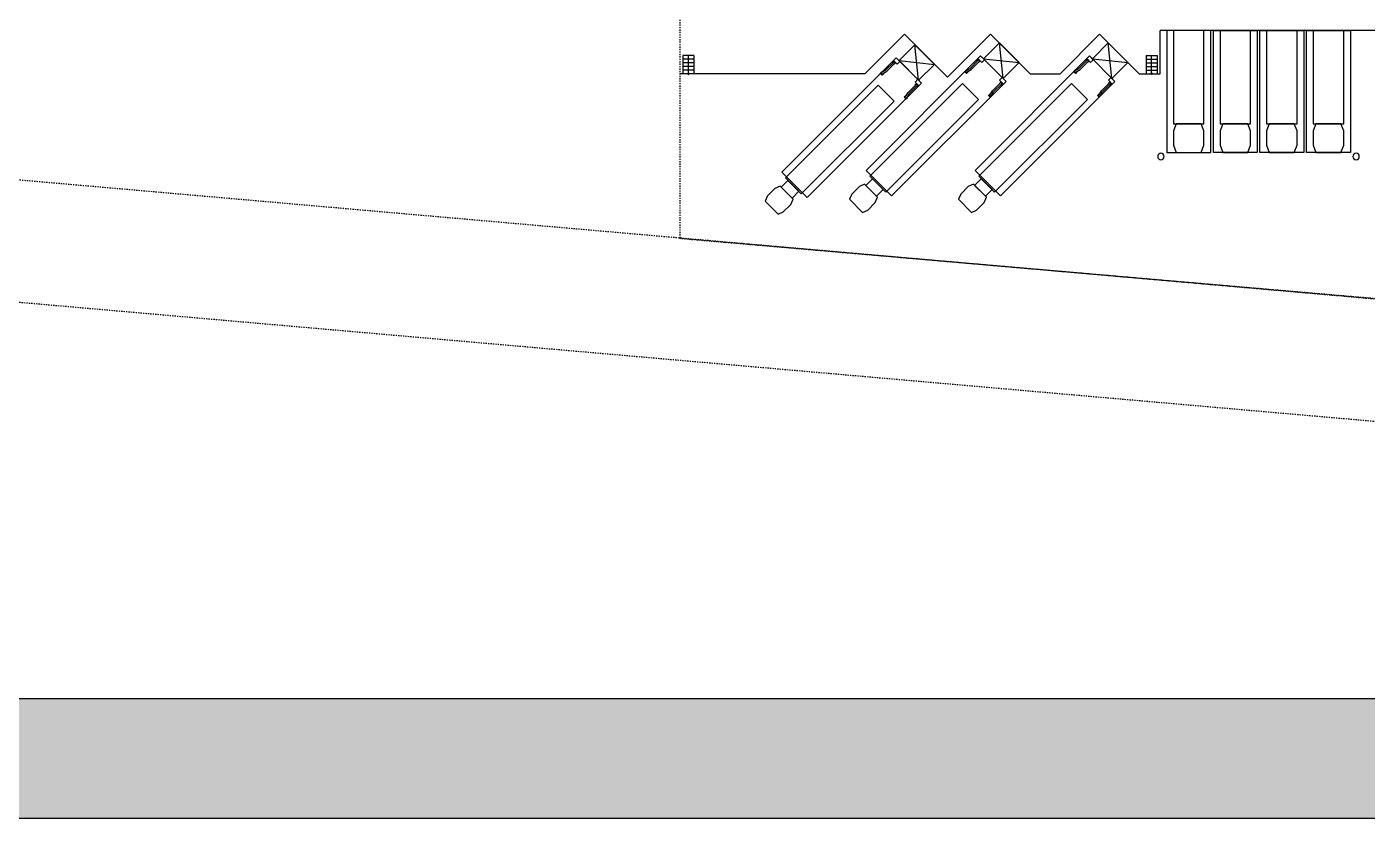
# Model space of a CAD drawing. Header units: metres. Extents: x 183920 to 188551, y 20757 to 23715.
# Drawn here: x 184276.4 to 184386.3, y 20757.1 to 20822 of the extents above; entities that cross this region are included whole.
import ezdxf

# ---------------------------------------------------------------- set-up
doc = ezdxf.new("R2010")
doc.units = ezdxf.units.M
for name, pattern in [('Light Grey Page Line', [0]), ('Page Lines', [0]), ('Path', [0.001111, 0.0003175, -0.00015875, 0.0003175, -0.00015875, 0, -0.00015875]), ('Path offset', [0.022225, 0.00635, -0.003175, 0.00635, -0.003175, 0, -0.003175]), ('Property boundary', [0.001111, 0.0003175, -0.00015875, 0.0003175, -0.00015875, 0, -0.00015875]), ('Style_19', [0])]:
    doc.linetypes.add(name, pattern=pattern)
for name, color, linetype, true_color in [('COLON', 5, 'Continuous', 0x0000ff), ('Imported blocks_1', 7, 'Continuous', 0xc57dd9), ('MONOLIT', 7, 'Continuous', 0x691639), ('Title blocks & Legend', 7, 'Continuous', 0xf890f8), ('WALL', 7, 'Continuous', 0x000000), ('Zoning', 7, 'Continuous', 0x47d2e2)]:
    doc.layers.add(name, color=color, linetype=linetype, true_color=true_color)

# ---------------------------------------------------------------- blocks, each defined once
blk = doc.blocks.new('A3  Title block minimal vertical')
at = {"layer": 'Imported blocks_1', "transparency": 33554483}
blk.add_hatch(color=256, dxfattribs=at).paths.add_polyline_path([(-0.20993, -0.1483), (-0.20053, -0.13906), (-0.20053, 0.13995), (0.15506, 0.13995), (0.15506, -0.13906), (-0.20053, -0.13906), (-0.20993, -0.1483), (0.20993, -0.1483), (0.20993, 0.1483), (-0.20993, 0.1483), (-0.20993, -0.1483)], flags=0)
at = {"layer": 'Imported blocks_1', "linetype": 'Page Lines'}
blk.add_lwpolyline([(-0.20993, -0.1483), (0.20993, -0.1483), (0.20993, 0.1483), (-0.20993, 0.1483), (-0.20993, -0.1483)], close=True, dxfattribs=at)
at = {"layer": 'Imported blocks_1', "linetype": 'Light Grey Page Line'}
blk.add_lwpolyline([(-0.20053, -0.13906), (0.20169, -0.13906), (0.20169, 0.13995), (-0.20053, 0.13995), (-0.20053, -0.13906)], close=True, dxfattribs=at)
blk = doc.blocks.new('Group 1')
at = {"layer": 'WALL', "linetype": 'Style_19'}
for points in [[(185841.49, 20034.66), (185839.31, 20036.85), (185841.08, 20038.61), (185843.26, 20036.43), (185841.49, 20034.66)], [(185850.88, 20034.86), (185848.7, 20037.05), (185850.47, 20038.81), (185852.65, 20036.63), (185850.88, 20034.86)], [(185862.99, 20034.86), (185860.81, 20037.05), (185862.58, 20038.81), (185864.76, 20036.63), (185862.99, 20034.86)], [(185838.99, 20037.17), (185839.41, 20036.75), (185839.11, 20036.44), (185838.69, 20036.87), (185838.99, 20037.17)], [(185848.38, 20037.37), (185848.8, 20036.94), (185848.5, 20036.64), (185848.08, 20037.07), (185848.38, 20037.37)], [(185860.49, 20037.37), (185860.91, 20036.94), (185860.61, 20036.64), (185860.19, 20037.07), (185860.49, 20037.37)], [(185841.39, 20034.77), (185841.82, 20034.34), (185841.51, 20034.04), (185841.09, 20034.46), (185841.39, 20034.77)], [(185850.78, 20034.96), (185851.21, 20034.54), (185850.91, 20034.24), (185850.48, 20034.66), (185850.78, 20034.96)], [(185862.89, 20034.96), (185863.32, 20034.54), (185863.01, 20034.24), (185862.59, 20034.66), (185862.89, 20034.96)], [(185828.44, 20022.03), (185838.75, 20032.34), (185836.99, 20034.11), (185826.68, 20023.8), (185828.44, 20022.03)], [(185837.83, 20022.23), (185848.14, 20032.54), (185846.38, 20034.31), (185836.07, 20024), (185837.83, 20022.23)], [(185849.94, 20022.23), (185860.25, 20032.54), (185858.49, 20034.31), (185848.18, 20024), (185849.94, 20022.23)], [(185824.68, 20021.8), (185824.42, 20021.22), (185825.87, 20019.77), (185826.44, 20020.03), (185827.28, 20020.86), (185827.54, 20021.44), (185826.09, 20022.89), (185825.51, 20022.63), (185824.68, 20021.8)], [(185826.96, 20023.51), (185826.21, 20022.77), (185827.41, 20021.56), (185828.16, 20022.31), (185826.96, 20023.51)], [(185834.07, 20022), (185833.81, 20021.42), (185835.26, 20019.97), (185835.83, 20020.23), (185836.67, 20021.06), (185836.93, 20021.64), (185835.48, 20023.09), (185834.9, 20022.83), (185834.07, 20022)], [(185836.35, 20023.71), (185835.6, 20022.96), (185836.8, 20021.76), (185837.55, 20022.51), (185836.35, 20023.71)], [(185846.18, 20022), (185845.92, 20021.42), (185847.37, 20019.97), (185847.94, 20020.23), (185848.78, 20021.06), (185849.04, 20021.64), (185847.59, 20023.09), (185847.01, 20022.83), (185846.18, 20022)], [(185848.46, 20023.71), (185847.71, 20022.96), (185848.91, 20021.76), (185849.66, 20022.51), (185848.46, 20023.71)]]:
    blk.add_lwpolyline(points, close=True, dxfattribs=at)
for points in [[(185841.49, 20034.66), (185841.08, 20038.61)], [(185850.88, 20034.86), (185850.47, 20038.81)], [(185862.99, 20034.86), (185862.58, 20038.81)], [(185838.99, 20037.17), (185826.26, 20024.44)], [(185848.38, 20037.37), (185835.65, 20024.64)], [(185837.34, 20035.46), (185837.48, 20035.6), (185837.82, 20035.79), (185838.72, 20036.69)], [(185837.46, 20035.34), (185837.57, 20035.44), (185837.94, 20035.67), (185838.84, 20036.57)], [(185838.62, 20036.59), (185838.58, 20036.62), (185838.76, 20036.79), (185838.94, 20036.61), (185838.77, 20036.44), (185838.74, 20036.47)], [(185838.99, 20037.17), (185841.82, 20034.34)], [(185839.31, 20036.85), (185843.26, 20036.43)], [(185846.73, 20035.65), (185846.87, 20035.8), (185847.21, 20035.99), (185848.11, 20036.89)], [(185846.85, 20035.54), (185846.96, 20035.64), (185847.33, 20035.87), (185848.23, 20036.77)], [(185860.49, 20037.37), (185847.76, 20024.64)], [(185848.01, 20036.78), (185847.98, 20036.82), (185848.15, 20036.99), (185848.33, 20036.81), (185848.16, 20036.63), (185848.13, 20036.67)], [(185848.38, 20037.37), (185851.21, 20034.54)], [(185848.7, 20037.05), (185852.65, 20036.63)], [(185858.84, 20035.65), (185858.98, 20035.8), (185859.32, 20035.99), (185860.22, 20036.89)], [(185858.96, 20035.54), (185859.07, 20035.64), (185859.44, 20035.87), (185860.34, 20036.77)], [(185860.12, 20036.78), (185860.09, 20036.82), (185860.26, 20036.99), (185860.44, 20036.81), (185860.27, 20036.63), (185860.24, 20036.67)], [(185860.49, 20037.37), (185863.32, 20034.54)], [(185860.81, 20037.05), (185864.76, 20036.63)], [(185837.56, 20035.44), (185837.59, 20035.41), (185837.42, 20035.23), (185837.23, 20035.42), (185837.41, 20035.59), (185837.44, 20035.56)], [(185846.95, 20035.64), (185846.98, 20035.61), (185846.81, 20035.43), (185846.62, 20035.61), (185846.8, 20035.79), (185846.83, 20035.76)], [(185859.06, 20035.64), (185859.09, 20035.61), (185858.92, 20035.43), (185858.73, 20035.61), (185858.91, 20035.79), (185858.94, 20035.76)], [(185841.82, 20034.34), (185829.09, 20021.61)], [(185851.21, 20034.54), (185838.48, 20021.81)], [(185839.99, 20032.82), (185840.09, 20032.92), (185840.31, 20033.29), (185841.22, 20034.19)], [(185840.1, 20032.69), (185840.25, 20032.83), (185840.44, 20033.18), (185841.34, 20034.08)], [(185841.23, 20033.97), (185841.26, 20033.94), (185841.44, 20034.12), (185841.26, 20034.3), (185841.08, 20034.12), (185841.11, 20034.09)], [(185849.38, 20033.01), (185849.48, 20033.12), (185849.7, 20033.49), (185850.61, 20034.39)], [(185849.49, 20032.89), (185849.64, 20033.03), (185849.83, 20033.37), (185850.73, 20034.27)], [(185850.62, 20034.17), (185850.65, 20034.14), (185850.83, 20034.31), (185850.65, 20034.5), (185850.47, 20034.32), (185850.5, 20034.29)], [(185863.32, 20034.54), (185850.59, 20021.81)], [(185861.49, 20033.01), (185861.59, 20033.12), (185861.81, 20033.49), (185862.72, 20034.39)], [(185861.6, 20032.89), (185861.75, 20033.03), (185861.94, 20033.37), (185862.84, 20034.27)], [(185862.73, 20034.17), (185862.76, 20034.14), (185862.94, 20034.31), (185862.76, 20034.5), (185862.58, 20034.32), (185862.61, 20034.29)], [(185840.09, 20032.91), (185840.05, 20032.95), (185839.88, 20032.77), (185840.06, 20032.59), (185840.24, 20032.76), (185840.21, 20032.79)], [(185849.48, 20033.11), (185849.45, 20033.14), (185849.27, 20032.97), (185849.45, 20032.79), (185849.63, 20032.96), (185849.6, 20032.99)], [(185861.59, 20033.11), (185861.55, 20033.14), (185861.38, 20032.97), (185861.56, 20032.79), (185861.74, 20032.96), (185861.71, 20032.99)], [(185826.26, 20024.44), (185829.09, 20021.61)], [(185835.65, 20024.64), (185838.48, 20021.81)], [(185847.76, 20024.64), (185850.59, 20021.81)]]:
    blk.add_lwpolyline(points, dxfattribs=at)
for points in [[(185838.84, 20036.57, 1.000363), (185838.72, 20036.69)], [(185848.23, 20036.77, 1.000363), (185848.11, 20036.89)], [(185860.34, 20036.77, 1.000363), (185860.22, 20036.89)], [(185837.34, 20035.46, 1.057693), (185837.46, 20035.34)], [(185846.73, 20035.65, 1.057693), (185846.85, 20035.54)], [(185858.84, 20035.65, 1.057693), (185858.96, 20035.54)], [(185841.34, 20034.08, 1.000363), (185841.22, 20034.19)], [(185850.73, 20034.27, 1.000363), (185850.61, 20034.39)], [(185862.84, 20034.27, 1.000363), (185862.72, 20034.39)], [(185839.99, 20032.82, 1.057693), (185840.1, 20032.69)], [(185849.38, 20033.01, 1.057693), (185849.49, 20032.89)], [(185861.49, 20033.01, 1.057693), (185861.6, 20032.89)]]:
    blk.add_lwpolyline(points, format="xyb", dxfattribs=at)

msp = doc.modelspace()

# ---------------------------------------------------------------- linework, layer by layer
at = {"layer": 'COLON', "linetype": 'Style_19'}
for points in [[(184369.1, 20811.36, 1), (184369.63, 20811.36, 1), (184369.1, 20811.36)], [(184385.1, 20811.36, 1), (184385.63, 20811.36, 1), (184385.1, 20811.36)]]:
    msp.add_lwpolyline(points, format="xyb", close=True, dxfattribs=at)
at = {"layer": 'MONOLIT', "linetype": 'Path'}
msp.add_lwpolyline([(184329.92, 20826.78), (184329.91, 20804.62)], dxfattribs=at)
at = {"layer": 'MONOLIT', "linetype": 'Style_19'}
for points in [[(184345.09, 20818.15), (184348.33, 20821.39)], [(184351.86, 20817.86), (184348.33, 20821.39)], [(184351.86, 20817.86), (184355.4, 20821.39)], [(184358.64, 20818.15), (184355.4, 20821.39)], [(184361.09, 20818.15), (184364.33, 20821.39)], [(184367.57, 20818.15), (184364.33, 20821.39)], [(184415.62, 20821.69), (184369.3, 20821.69)], [(184369.3, 20818.15), (184369.3, 20821.69)], [(184368.15, 20819.65), (184368.15, 20818.15)], [(184368.15, 20819.65), (184369.05, 20819.65)], [(184368.15, 20819.35), (184369.05, 20819.35)], [(184368.15, 20819.05), (184369.05, 20819.05)], [(184368.6, 20818.15), (184368.6, 20818.65), (184368.6, 20819.65)], [(184369.05, 20819.65), (184369.05, 20818.15)], [(184345.09, 20818.15), (184329.92, 20818.15)], [(184358.64, 20818.15), (184361.09, 20818.15)], [(184367.57, 20818.15), (184369.3, 20818.15)], [(184368.15, 20818.75), (184369.05, 20818.75)], [(184368.15, 20818.45), (184369.05, 20818.45)]]:
    msp.add_lwpolyline(points, dxfattribs=at)
msp.add_lwpolyline([(184376.71, 20814.05), (184376.71, 20821.69), (184374.21, 20821.69), (184374.21, 20814.05), (184376.71, 20814.05)], close=True, dxfattribs=at)
msp.add_lwpolyline([(184368.66, 20818.15, -1), (184368.54, 20818.15, -1), (184368.66, 20818.15)], format="xyb", close=True, dxfattribs=at)
at = {"layer": 'WALL', "linetype": 'Style_19'}
for points in [[(184369.84, 20811.69), (184373.44, 20811.69), (184373.44, 20821.69), (184369.84, 20821.69), (184369.84, 20811.69)], [(184373.44, 20821.69), (184369.84, 20821.69), (184369.84, 20811.69), (184373.44, 20811.69), (184373.44, 20821.69)], [(184372.89, 20814.05), (184372.89, 20821.69), (184370.39, 20821.69), (184370.39, 20814.05), (184372.89, 20814.05)], [(184373.66, 20821.69), (184377.26, 20821.69), (184377.26, 20811.69), (184373.66, 20811.69), (184373.66, 20821.69)], [(184377.48, 20821.69), (184381.08, 20821.69), (184381.08, 20811.69), (184377.48, 20811.69), (184377.48, 20821.69)], [(184380.53, 20814.05), (184380.53, 20821.69), (184378.03, 20821.69), (184378.03, 20814.05), (184380.53, 20814.05)], [(184381.3, 20821.69), (184384.9, 20821.69), (184384.9, 20811.69), (184381.3, 20811.69), (184381.3, 20821.69)], [(184384.35, 20814.05), (184384.35, 20821.69), (184381.85, 20821.69), (184381.85, 20814.05), (184384.35, 20814.05)], [(184370.39, 20812.28), (184370.61, 20811.69), (184372.66, 20811.69), (184372.89, 20812.28), (184372.89, 20813.46), (184372.66, 20814.05), (184370.61, 20814.05), (184370.39, 20813.46), (184370.39, 20812.28)], [(184374.21, 20812.28), (184374.43, 20811.69), (184376.48, 20811.69), (184376.71, 20812.28), (184376.71, 20813.46), (184376.48, 20814.05), (184374.43, 20814.05), (184374.21, 20813.46), (184374.21, 20812.28)], [(184378.03, 20812.28), (184378.25, 20811.69), (184380.3, 20811.69), (184380.53, 20812.28), (184380.53, 20813.46), (184380.3, 20814.05), (184378.25, 20814.05), (184378.03, 20813.46), (184378.03, 20812.28)], [(184381.85, 20812.28), (184382.07, 20811.69), (184384.12, 20811.69), (184384.35, 20812.28), (184384.35, 20813.46), (184384.12, 20814.05), (184382.07, 20814.05), (184381.85, 20813.46), (184381.85, 20812.28)]]:
    msp.add_lwpolyline(points, close=True, dxfattribs=at)
for points in [[(184331.07, 20819.65), (184330.17, 20819.65)], [(184330.17, 20819.65), (184330.17, 20818.15)], [(184331.07, 20819.35), (184330.17, 20819.35)], [(184331.07, 20819.05), (184330.17, 20819.05)], [(184330.62, 20818.15), (184330.62, 20818.65), (184330.62, 20819.65)], [(184331.07, 20819.65), (184331.07, 20818.15)], [(184331.07, 20818.75), (184330.17, 20818.75)], [(184331.07, 20818.45), (184330.17, 20818.45)], [(184370.39, 20812.28), (184370.61, 20811.69), (184372.66, 20811.69), (184372.89, 20812.28), (184372.89, 20813.46), (184372.66, 20814.05), (184370.61, 20814.05), (184370.39, 20813.46)], [(184374.21, 20812.28), (184374.43, 20811.69), (184376.48, 20811.69), (184376.71, 20812.28), (184376.71, 20813.46), (184376.48, 20814.05), (184374.43, 20814.05), (184374.21, 20813.46)], [(184378.03, 20812.28), (184378.25, 20811.69), (184380.3, 20811.69), (184380.53, 20812.28), (184380.53, 20813.46), (184380.3, 20814.05), (184378.25, 20814.05), (184378.03, 20813.46)], [(184381.85, 20812.28), (184382.07, 20811.69), (184384.12, 20811.69), (184384.35, 20812.28), (184384.35, 20813.46), (184384.12, 20814.05), (184382.07, 20814.05), (184381.85, 20813.46)]]:
    msp.add_lwpolyline(points, dxfattribs=at)
msp.add_lwpolyline([(184330.56, 20818.15, 1), (184330.68, 20818.15, 1), (184330.56, 20818.15)], format="xyb", close=True, dxfattribs=at)
at = {"layer": 'Zoning', "linetype": 'Property boundary'}
msp.add_lwpolyline([(184519.88, 20777.96), (184519.54, 21019.11), (184334.77, 21051.2), (184225.33, 21051.2), (184225.33, 20803.84), (184519.88, 20777.96)], close=True, dxfattribs=at)
msp.add_lwpolyline([(184519.88, 20777.96), (184519.54, 21019.11), (184334.77, 21051.2), (184225.33, 21051.2), (184225.33, 20803.84), (184519.88, 20777.96)], close=True, dxfattribs=at)
at = {"layer": 'Zoning', "linetype": 'Path offset'}
msp.add_lwpolyline([(184509.89, 20788.88), (184509.55, 21010.7), (184333.91, 21041.2), (184235.33, 21041.2), (184235.33, 20813), (184509.89, 20788.88)], close=True, dxfattribs=at)
at = {"layer": 'Zoning', "linetype": 'Path'}
msp.add_lwpolyline([(184519.88, 20788.22), (184329.91, 20804.62)], dxfattribs=at)

# ---------------------------------------------------------------- block references
at = {"layer": 'Title blocks & Legend', "xscale": 1061.084303660721, "yscale": 1062.975773071686}
msp.add_blockref('A3  Title block minimal vertical', (184394.63, 20914.72), dxfattribs=at)
at = {"layer": 'WALL', "xscale": 0.7373611525516671, "yscale": 0.7373611525516671}
msp.add_blockref('Group 1', (47317.2, 6044.83), dxfattribs=at)

doc.saveas('drawing.dxf')
